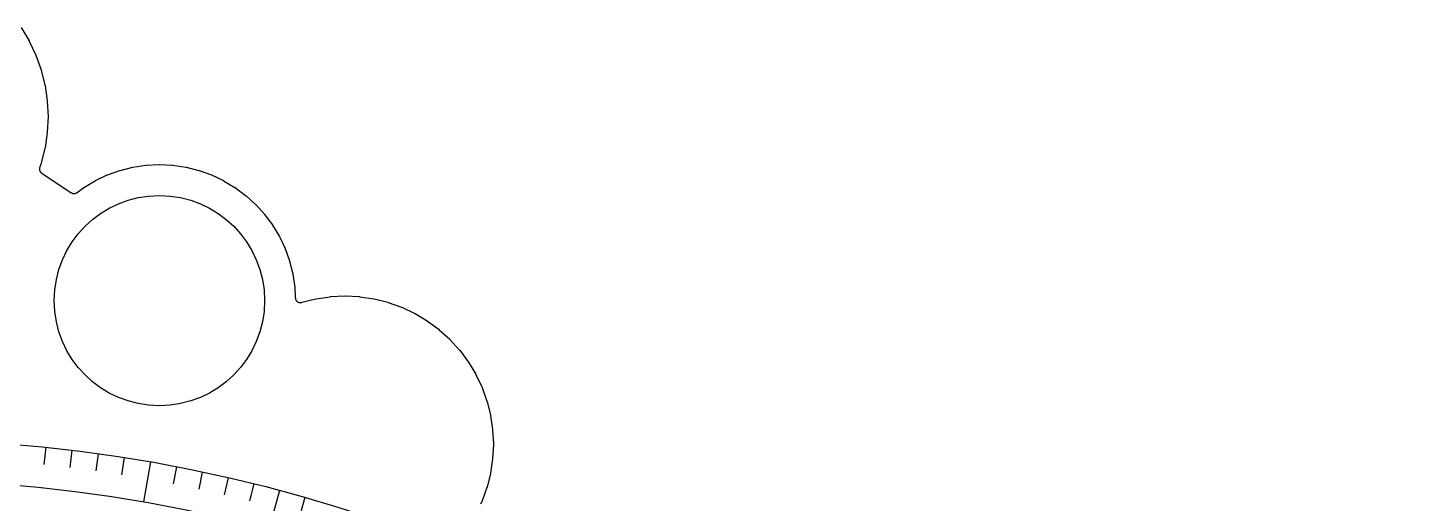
# Model space of a CAD drawing. Header units: millimetres. Extents: x -92 to 92, y -92 to 120.
# Drawn here: x 8.4 to 90.7, y 86.8 to 115.3 of the extents above; entities that cross this region are included whole.
import ezdxf

# ---------------------------------------------------------------- set-up
doc = ezdxf.new("R2010")
doc.units = ezdxf.units.MM
for name, color, linetype in [('CUT_INNER', 6, 'Continuous'), ('CUT_OUTER', 1, 'Continuous'), ('ENGRAVE', 7, 'Continuous'), ('ENGRAVE_FINE', 8, 'Continuous')]:
    doc.layers.add(name, color=color, linetype=linetype)

msp = doc.modelspace()

# ---------------------------------------------------------------- linework, layer by layer
at = {"layer": 'CUT_INNER'}
msp.add_circle((16.28, 98.9302), 6.29, dxfattribs=at)
at = {"layer": 'CUT_OUTER'}
msp.add_lwpolyline([(8.0025, 115.2759), (8.4803, 114.4788), (8.4872, 114.4658), (8.8846, 113.6257), (8.8902, 113.6121), (9.2033, 112.7371), (9.2076, 112.723), (9.4334, 111.8216), (9.4362, 111.8071), (9.5726, 110.8879), (9.574, 110.8732), (9.6196, 109.945), (9.6196, 109.9303), (9.574, 109.0021), (9.5726, 108.9874), (9.4362, 108.0682), (9.4334, 108.0537), (9.2076, 107.1523), (9.2033, 107.1382), (9.1207, 106.9075), (9.1124, 106.8802), (9.1067, 106.8523), (9.1037, 106.8239), (9.1034, 106.7955), (9.1058, 106.7671), (9.1109, 106.739), (9.1186, 106.7116), (9.1288, 106.685), (9.1416, 106.6595), (9.1567, 106.6354), (9.1741, 106.6128), (9.1935, 106.5919), (9.2148, 106.573), (9.2377, 106.5561), (11.0062, 105.387), (11.0325, 105.3714), (11.0603, 105.3587), (11.0892, 105.3488), (11.1189, 105.3419), (11.1492, 105.3381), (11.1798, 105.3373), (11.2102, 105.3397), (11.2403, 105.3452), (11.2696, 105.3537), (11.2979, 105.3651), (11.325, 105.3793), (11.3504, 105.3963), (11.7517, 105.6939), (11.764, 105.7021), (12.4365, 106.1052), (12.4495, 106.1121), (13.1583, 106.4474), (13.1719, 106.453), (13.9101, 106.7172), (13.9242, 106.7214), (14.6848, 106.912), (14.6992, 106.9148), (15.4749, 107.0299), (15.4895, 107.0313), (16.2726, 107.0698), (16.2874, 107.0698), (17.0705, 107.0313), (17.0851, 107.0299), (17.8608, 106.9148), (17.8752, 106.912), (18.6358, 106.7214), (18.6499, 106.7172), (19.3881, 106.453), (19.4017, 106.4474), (20.1105, 106.1121), (20.1235, 106.1052), (20.796, 105.7021), (20.8083, 105.6939), (21.438, 105.2268), (21.4494, 105.2175), (22.0304, 104.6909), (22.0408, 104.6805), (22.5674, 104.0996), (22.5767, 104.0882), (23.0438, 103.4584), (23.0519, 103.4462), (23.4551, 102.7736), (23.462, 102.7607), (23.7972, 102.0519), (23.8029, 102.0383), (24.067, 101.3), (24.0713, 101.2859), (24.2618, 100.5253), (24.2647, 100.5109), (24.3797, 99.7353), (24.3812, 99.7207), (24.4118, 99.0961), (24.4146, 99.0676), (24.4201, 99.0395), (24.4282, 99.012), (24.439, 98.9854), (24.4522, 98.96), (24.4678, 98.9359), (24.4856, 98.9134), (24.5055, 98.8928), (24.5272, 98.8741), (24.5507, 98.8576), (24.5756, 98.8434), (24.6017, 98.8317), (24.6289, 98.8225), (24.6568, 98.8159), (24.6852, 98.812), (24.7138, 98.8109), (24.7424, 98.8125), (24.7708, 98.8168), (24.7986, 98.8238), (24.8094, 98.8271), (25.6405, 99.0352), (25.6549, 99.0381), (26.5023, 99.1638), (26.517, 99.1653), (27.3726, 99.2073), (27.3874, 99.2073), (28.243, 99.1653), (28.2577, 99.1638), (29.1051, 99.0381), (29.1195, 99.0352), (29.9506, 98.8271), (29.9647, 98.8228), (30.7713, 98.5342), (30.7849, 98.5286), (31.5593, 98.1623), (31.5723, 98.1553), (32.3071, 97.7149), (32.3194, 97.7067), (33.0075, 97.1964), (33.0189, 97.187), (33.6537, 96.6117), (33.6641, 96.6013), (34.2394, 95.9665), (34.2487, 95.9551), (34.7591, 95.267), (34.7672, 95.2548), (35.2077, 94.52), (35.2146, 94.507), (35.5809, 93.7325), (35.5865, 93.7189), (35.8751, 92.9123), (35.8794, 92.8982), (36.0876, 92.0672), (36.0905, 92.0528), (36.2162, 91.2053), (36.2176, 91.1907), (36.2596, 90.335), (36.2596, 90.3203), (36.2176, 89.4646), (36.2162, 89.45), (36.0905, 88.6025), (36.0876, 88.5881), (35.8794, 87.7571), (35.8751, 87.743), (35.5865, 86.9364), (35.5809, 86.9228), (35.4941, 86.7392)], dxfattribs=at)
at = {"layer": 'ENGRAVE'}
for points in [[(15.7412, 89.2728), (15.3196, 86.8816)], [(23.4619, 87.5612), (23.0131, 85.8859)]]:
    msp.add_lwpolyline(points, dxfattribs=at)
for radius in [90.65, 90.65, 88.2219]:
    msp.add_circle((0, 0), radius, dxfattribs=at)
at = {"layer": 'ENGRAVE_FINE'}
for points in [[(9.4755, 90.1534), (9.3667, 89.1185)], [(11.0475, 89.9743), (10.9206, 88.9414)], [(12.616, 89.7678), (12.4712, 88.7373)], [(14.1808, 89.5339), (14.018, 88.5061)], [(17.2968, 88.9845), (17.0983, 87.963)], [(18.8472, 88.6691), (18.6308, 87.6512)], [(20.3918, 88.3266), (20.1577, 87.3127)], [(21.9302, 87.9573), (21.6785, 86.9476)], [(24.9865, 87.1384), (24.6997, 86.1381)]]:
    msp.add_lwpolyline(points, dxfattribs=at)

doc.saveas('drawing.dxf')
